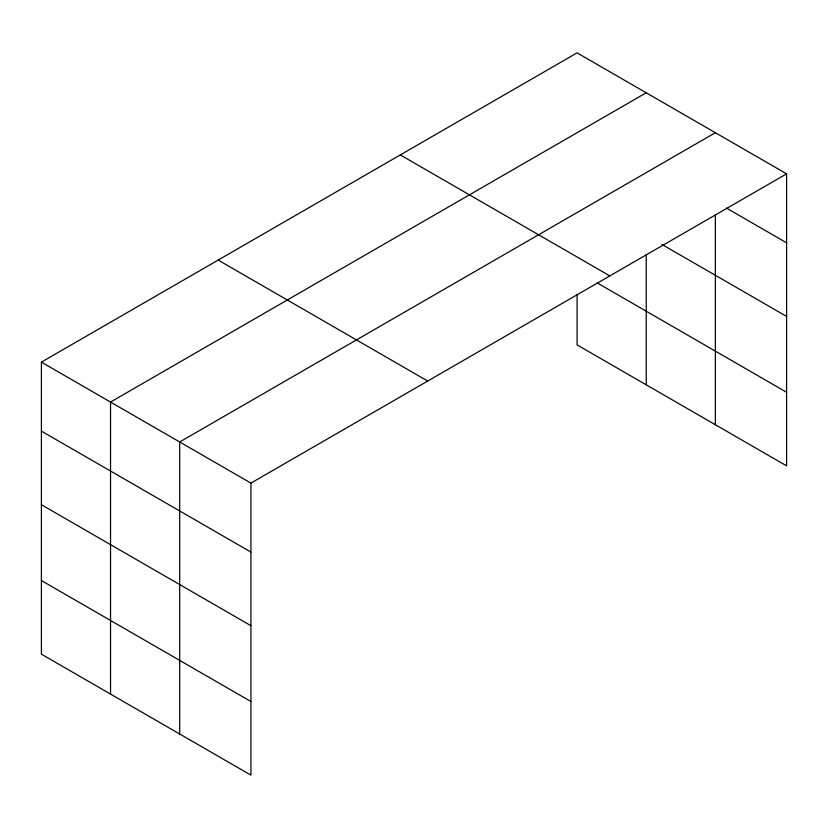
<?xml version="1.0" encoding="UTF-8"?>
<svg xmlns="http://www.w3.org/2000/svg" width="828" height="828" viewBox="0 0 828 828"><rect width="100%" height="100%" fill="white"/><g stroke="black" fill="none" stroke-linecap="round" stroke-linejoin="round"><path stroke-width="1.24" d="M786.6 173.839L577.075 52.868L41.4 362.136L41.4 654.161L250.925 775.132L250.925 483.107L786.6 173.839L786.6 465.864L577.075 344.893L577.075 294.53M715.361 214.597L715.361 424.733M646.223 92.788L110.538 402.056L110.538 694.081M715.361 132.708L179.686 441.976L179.686 734.001M726.498 208.107L786.6 242.811M661.831 244.384L786.6 316.42M400.307 154.929L609.822 275.9M597.154 282.876L786.6 392.255M218.178 260.085L427.693 381.046M41.4 362.136L250.925 483.107M41.4 431.119L250.925 552.079M41.4 504.718L250.925 625.689M41.4 580.552L250.925 701.523M646.223 254.651L646.223 384.813"/></g></svg>
